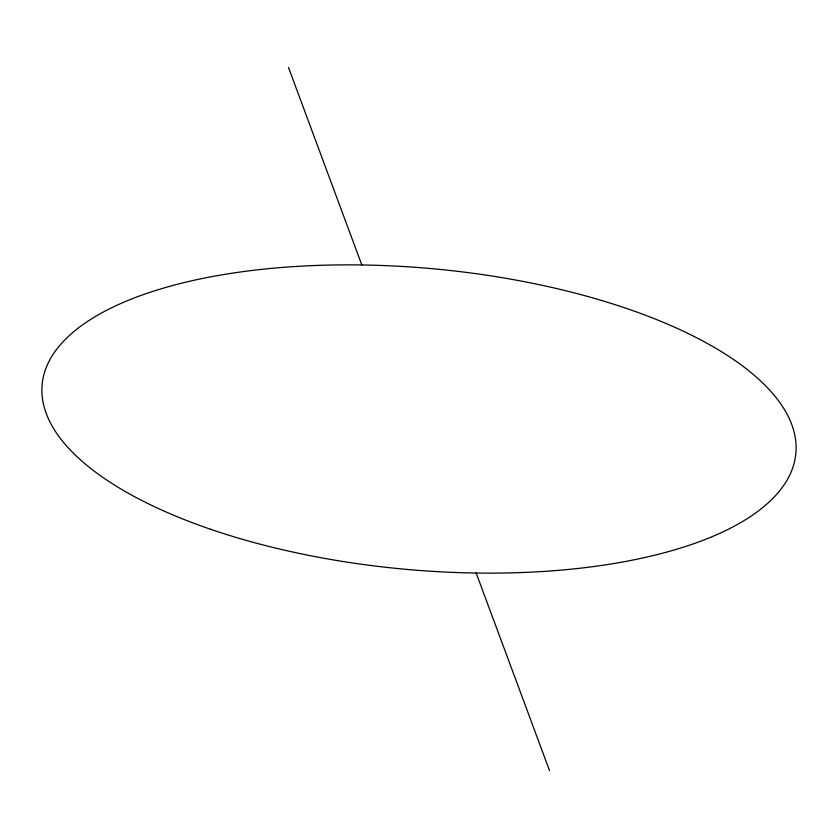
<?xml version="1.0" encoding="UTF-8"?>
<svg xmlns="http://www.w3.org/2000/svg" width="838" height="838" viewBox="0 0 838 838"><rect width="100%" height="100%" fill="white"/><g stroke="black" fill="none" stroke-linecap="round" stroke-linejoin="round"><path stroke-width="1.26" d="M288.502 67.469L361.817 264.955M476.183 573.045L549.498 770.531M210.579 529.26A378.43 150.892 5.2 0 0 795.388 457.15A378.43 150.892 5.2 0 0 251.033 270.59A378.43 150.892 5.2 0 0 210.579 529.26"/></g></svg>
